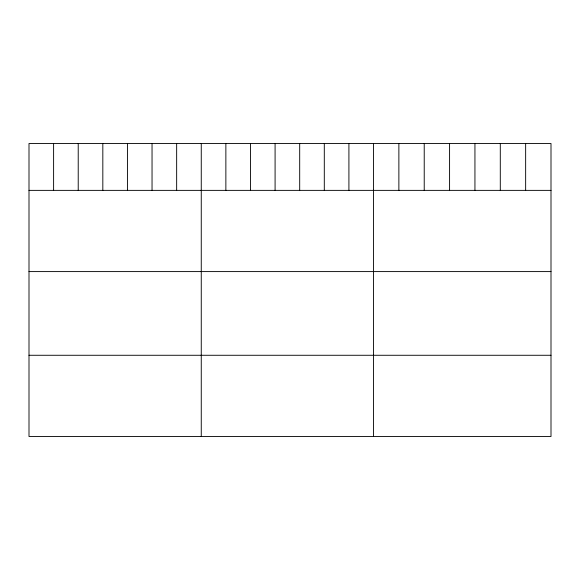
<?xml version="1.0" encoding="UTF-8"?>
<svg xmlns="http://www.w3.org/2000/svg" width="580" height="580" viewBox="0 0 580 580"><rect width="100%" height="100%" fill="white"/><g stroke="black" fill="none" stroke-linecap="round" stroke-linejoin="round"><path stroke-width="0.87" d="M551 190.37L551 436.486L29 436.486L29 143.514L551 143.514L551 190.37L29 190.37M29 271.592L551 271.592M29 355.272L551 355.272M525.647 143.514L525.647 190.37M500.293 143.514L500.293 190.37M474.94 143.514L474.94 190.37M449.58 143.514L449.58 190.37M424.226 143.514L424.226 190.37M398.873 143.514L398.873 190.37M373.52 143.514L373.52 436.486M348.913 143.514L348.913 190.37M324.3 143.514L324.3 190.37M299.693 143.514L299.693 190.37M275.087 143.514L275.087 190.37M250.48 143.514L250.48 190.37M225.867 143.514L225.867 190.37M201.26 143.514L201.26 436.486M176.653 143.514L176.653 190.37M152.04 143.514L152.04 190.37M127.433 143.514L127.433 190.37M102.827 143.514L102.827 190.37M78.22 143.514L78.22 190.37M53.606 143.514L53.606 190.37"/></g></svg>
